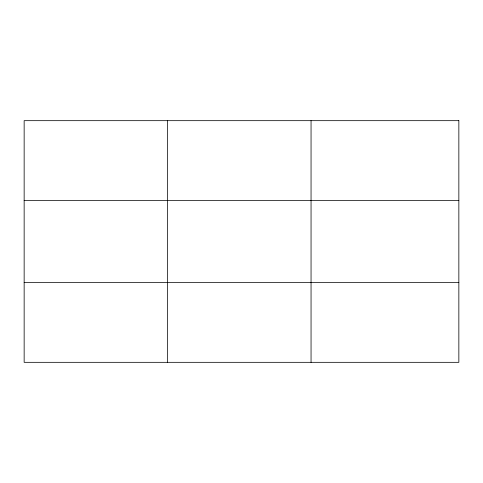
<?xml version="1.0" encoding="UTF-8"?>
<svg xmlns="http://www.w3.org/2000/svg" width="483" height="483" viewBox="0 0 483 483"><rect width="100%" height="100%" fill="white"/><g stroke="black" fill="none" stroke-linecap="round" stroke-linejoin="round"><path stroke-width="0.72" d="M167.601 362.328L167.601 120.672M311.052 362.328L311.052 120.672M24.15 200.415L458.85 200.415M24.15 282.585L458.85 282.585M458.85 120.672L458.85 362.328L24.15 362.328L24.15 120.672L458.85 120.672"/></g></svg>
